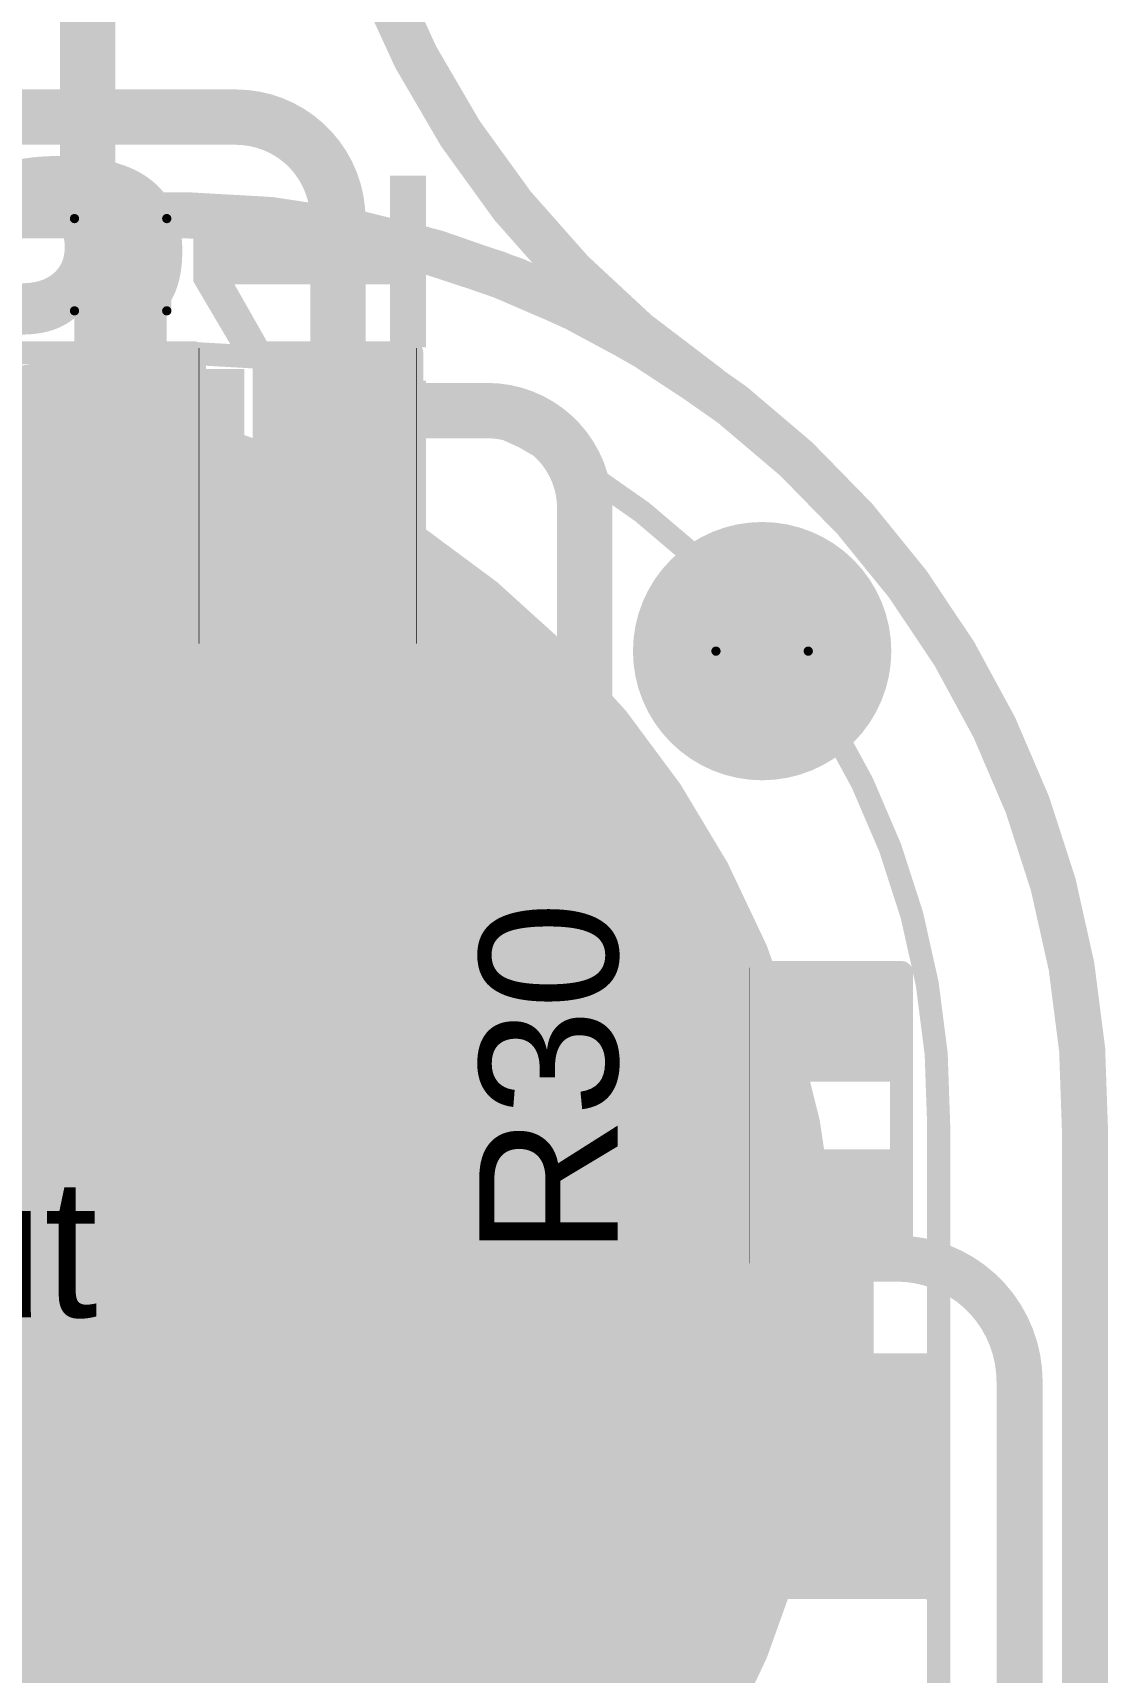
# Model space of a CAD drawing. Header units: inches. Extents: x -17 to 443, y -40 to 218.
# Drawn here: x 19.85 to 25.77, y 21.54 to 30.56 of the extents above; entities that cross this region are included whole.
import ezdxf

# ---------------------------------------------------------------- set-up
doc = ezdxf.new("R2010")
doc.units = ezdxf.units.IN
for name, color, linetype in [('Board Outline', 216, 'Continuous'), ('Bottom Layer', 5, 'Continuous'), ('Bottom Overlay', 54, 'Continuous'), ('Bottom Paste', 16, 'Continuous'), ('Bottom Solder', 6, 'Continuous'), ('Drill Drawing', 1, 'Continuous'), ('Fabrication', 76, 'Continuous'), ('Pad Holes', 156, 'Continuous'), ('Top Layer', 1, 'Continuous'), ('Top Overlay', 2, 'Continuous'), ('Top Paste', 8, 'Continuous'), ('Top Solder', 216, 'Continuous'), ('Via Holes', 16, 'Continuous')]:
    doc.layers.add(name, color=color, linetype=linetype)
doc.styles.add('Arial', font='', dxfattribs={"height": 0.2})
doc.styles.add('Arial Black_Bold', font='', dxfattribs={"height": 0.2})
doc.styles.get('Arial').set_extended_font_data('Arial')
doc.styles.get('Arial Black_Bold').set_extended_font_data('Arial Black', bold=True)

# ---------------------------------------------------------------- blocks, each defined once
blk = doc.blocks.new('S______B______0402_37')
at = {"layer": 'Top Layer'}
for points in [[(-0.6985, -0.3175), (-0.6985, 0.3175), (-0.2413, 0.3175), (-0.2413, -0.3175)], [(0.2413, -0.3175), (0.2413, 0.3175), (0.6985, 0.3175), (0.6985, -0.3175)]]:
    blk.add_hatch(color=1, dxfattribs=at).paths.add_polyline_path(points)
at = {"layer": 'Top Paste'}
for points in [[(-0.6985, -0.3175), (-0.6985, 0.3175), (-0.2413, 0.3175), (-0.2413, -0.3175)], [(0.2413, -0.3175), (0.2413, 0.3175), (0.6985, 0.3175), (0.6985, -0.3175)]]:
    blk.add_hatch(color=8, dxfattribs=at).paths.add_polyline_path(points)
at = {"layer": 'Top Solder'}
for points in [[(-0.7535, -0.3725), (-0.7535, 0.3725), (-0.1863, 0.3725), (-0.1863, -0.3725)], [(0.1863, -0.3725), (0.1863, 0.3725), (0.7535, 0.3725), (0.7535, -0.3725)]]:
    blk.add_hatch(color=216, dxfattribs=at).paths.add_polyline_path(points)
at = {"layer": 'Top Overlay'}
for points, const_width in [([(-0.7874, 0.4064), (-0.7874, -0.4064)], 0.127), ([(-0.7874, 0.4064), (0.7874, 0.4064)], 0.127), ([(0.7874, 0.4064), (0.7874, -0.4064)], 0.127), ([(-0.7874, -0.4064), (0.7874, -0.4064)], 0.127), ([(-0.8128, -0.4318), (0.8128, -0.4318)], 0.00323)]:
    blk.add_lwpolyline(points, dxfattribs=dict(at, const_width=const_width))
for points, const_width in [([(-0.8191, 0.4064, 1), (-0.7556, 0.4064, 1)], 0.0635), ([(-0.8191, 0.4064, 1), (-0.7556, 0.4064, 1)], 0.0635), ([(0.7556, 0.4064, 1), (0.8191, 0.4064, 1)], 0.0635), ([(0.7556, 0.4064, 1), (0.8191, 0.4064, 1)], 0.0635), ([(-0.8191, -0.4064, 1), (-0.7556, -0.4064, 1)], 0.0635), ([(-0.8191, -0.4064, 1), (-0.7556, -0.4064, 1)], 0.0635), ([(0.7556, -0.4064, 1), (0.8191, -0.4064, 1)], 0.0635), ([(0.7556, -0.4064, 1), (0.8191, -0.4064, 1)], 0.0635), ([(-0.8136, -0.4318, 1), (-0.812, -0.4318, 1)], 0.00161), ([(0.812, -0.4318, 1), (0.8136, -0.4318, 1)], 0.00161)]:
    blk.add_lwpolyline(points, format="xyb", close=True, dxfattribs=dict(at, const_width=const_width))
at = {"layer": 'Top Overlay', "style": 'Arial Black_Bold'}
blk.add_text('SB711', height=1.27, dxfattribs=at).set_placement((-4.3881, -0.4746))
blk = doc.blocks.new('S______B______0402_39')
at = {"layer": 'Top Layer'}
for points in [[(-0.6985, -0.3175), (-0.6985, 0.3175), (-0.2413, 0.3175), (-0.2413, -0.3175)], [(0.2413, -0.3175), (0.2413, 0.3175), (0.6985, 0.3175), (0.6985, -0.3175)]]:
    blk.add_hatch(color=1, dxfattribs=at).paths.add_polyline_path(points)
at = {"layer": 'Top Paste'}
for points in [[(-0.6985, -0.3175), (-0.6985, 0.3175), (-0.2413, 0.3175), (-0.2413, -0.3175)], [(0.2413, -0.3175), (0.2413, 0.3175), (0.6985, 0.3175), (0.6985, -0.3175)]]:
    blk.add_hatch(color=8, dxfattribs=at).paths.add_polyline_path(points)
at = {"layer": 'Top Solder'}
for points in [[(-0.7535, -0.3725), (-0.7535, 0.3725), (-0.1863, 0.3725), (-0.1863, -0.3725)], [(0.1863, -0.3725), (0.1863, 0.3725), (0.7535, 0.3725), (0.7535, -0.3725)]]:
    blk.add_hatch(color=216, dxfattribs=at).paths.add_polyline_path(points)
at = {"layer": 'Top Overlay'}
for points, const_width in [([(-0.7874, 0.4064), (0.7874, 0.4064)], 0.127), ([(-0.7874, 0.4064), (-0.7874, -0.4064)], 0.127), ([(0.7874, 0.4064), (0.7874, -0.4064)], 0.127), ([(-0.7874, -0.4064), (0.7874, -0.4064)], 0.127), ([(-0.8128, -0.4318), (0.8128, -0.4318)], 0.00323)]:
    blk.add_lwpolyline(points, dxfattribs=dict(at, const_width=const_width))
for points, const_width in [([(-0.8191, 0.4064, 1), (-0.7556, 0.4064, 1)], 0.0635), ([(-0.8191, 0.4064, 1), (-0.7556, 0.4064, 1)], 0.0635), ([(0.7556, 0.4064, 1), (0.8191, 0.4064, 1)], 0.0635), ([(0.7556, 0.4064, 1), (0.8191, 0.4064, 1)], 0.0635), ([(-0.8191, -0.4064, 1), (-0.7556, -0.4064, 1)], 0.0635), ([(-0.8191, -0.4064, 1), (-0.7556, -0.4064, 1)], 0.0635), ([(0.7556, -0.4064, 1), (0.8191, -0.4064, 1)], 0.0635), ([(0.7556, -0.4064, 1), (0.8191, -0.4064, 1)], 0.0635), ([(-0.8136, -0.4318, 1), (-0.812, -0.4318, 1)], 0.00161), ([(0.812, -0.4318, 1), (0.8136, -0.4318, 1)], 0.00161)]:
    blk.add_lwpolyline(points, format="xyb", close=True, dxfattribs=dict(at, const_width=const_width))
blk = doc.blocks.new('SEMG_PAD_B_65')
at = {"layer": 'Bottom Layer'}
h = blk.add_hatch(color=5, dxfattribs=at)
edge = h.paths.add_edge_path()
edge.add_arc((0, -9.9872), 5, 0, 360)
at = {"layer": 'Bottom Paste'}
h = blk.add_hatch(color=16, dxfattribs=at)
edge = h.paths.add_edge_path()
edge.add_arc((0, -9.9872), 5, 0, 360)
at = {"layer": 'Bottom Solder'}
h = blk.add_hatch(color=6, dxfattribs=at)
edge = h.paths.add_edge_path()
edge.add_arc((0, -9.9872), 5.1016, 0, 360)
at = {"layer": 'Bottom Overlay', "const_width": 0.127}
for points in [[(-5.6832, 10.9657), (-5.6832, -10.9657)], [(1.5307, -15.2126), (-1.5307, -15.2126)]]:
    blk.add_lwpolyline(points, dxfattribs=at)
blk.add_lwpolyline([(-1.5307, -15.2126, -0.414214), (-5.6832, -10.9657)], format="xyb", dxfattribs=at)
at = {"layer": 'Bottom Overlay', "const_width": 0.0635}
for points in [[(-5.715, -10.9657, 1), (-5.6515, -10.9657, 1)], [(-5.715, -10.9657, 1), (-5.6515, -10.9657, 1)], [(-1.5624, -15.2126, 1), (-1.4989, -15.2126, 1)], [(-1.5624, -15.2126, 1), (-1.4989, -15.2126, 1)]]:
    blk.add_lwpolyline(points, format="xyb", close=True, dxfattribs=at)
blk = doc.blocks.new('R___0402_166')
at = {"layer": 'Top Layer'}
for points in [[(-0.6985, -0.3175), (-0.6985, 0.3175), (-0.2413, 0.3175), (-0.2413, -0.3175)], [(0.2413, -0.3175), (0.2413, 0.3175), (0.6985, 0.3175), (0.6985, -0.3175)]]:
    blk.add_hatch(color=1, dxfattribs=at).paths.add_polyline_path(points)
at = {"layer": 'Top Paste'}
for points in [[(-0.6985, -0.3175), (-0.6985, 0.3175), (-0.2413, 0.3175), (-0.2413, -0.3175)], [(0.2413, -0.3175), (0.2413, 0.3175), (0.6985, 0.3175), (0.6985, -0.3175)]]:
    blk.add_hatch(color=8, dxfattribs=at).paths.add_polyline_path(points)
at = {"layer": 'Top Solder'}
for points in [[(-0.7535, -0.3725), (-0.7535, 0.3725), (-0.1863, 0.3725), (-0.1863, -0.3725)], [(0.1863, -0.3725), (0.1863, 0.3725), (0.7535, 0.3725), (0.7535, -0.3725)]]:
    blk.add_hatch(color=216, dxfattribs=at).paths.add_polyline_path(points)
at = {"layer": 'Top Overlay'}
for points, const_width in [([(0.7874, 0.4064), (-0.7874, 0.4064)], 0.127), ([(-0.7874, -0.4064), (-0.7874, 0.4064)], 0.127), ([(0.7874, -0.4064), (0.7874, 0.4064)], 0.127), ([(0.7874, -0.4064), (-0.7874, -0.4064)], 0.127), ([(0.8128, -0.4318), (-0.8128, -0.4318)], 0.00323)]:
    blk.add_lwpolyline(points, dxfattribs=dict(at, const_width=const_width))
for points, const_width in [([(-0.8191, 0.4064, 1), (-0.7556, 0.4064, 1)], 0.0635), ([(-0.8191, 0.4064, 1), (-0.7556, 0.4064, 1)], 0.0635), ([(0.7556, 0.4064, 1), (0.8191, 0.4064, 1)], 0.0635), ([(0.7556, 0.4064, 1), (0.8191, 0.4064, 1)], 0.0635), ([(-0.8191, -0.4064, 1), (-0.7556, -0.4064, 1)], 0.0635), ([(-0.8191, -0.4064, 1), (-0.7556, -0.4064, 1)], 0.0635), ([(0.7556, -0.4064, 1), (0.8191, -0.4064, 1)], 0.0635), ([(0.7556, -0.4064, 1), (0.8191, -0.4064, 1)], 0.0635), ([(-0.8136, -0.4318, 1), (-0.812, -0.4318, 1)], 0.00161), ([(0.812, -0.4318, 1), (0.8136, -0.4318, 1)], 0.00161)]:
    blk.add_lwpolyline(points, format="xyb", close=True, dxfattribs=dict(at, const_width=const_width))
blk = doc.blocks.new('LED_0603_197')
at = {"layer": 'Top Layer'}
for points in [[(-1, 0.5), (-0.5, 0.5), (-0.5, -0.5), (-1, -0.5)], [(0.5, 0.5), (1, 0.5), (1, -0.5), (0.5, -0.5)]]:
    blk.add_hatch(color=1, dxfattribs=at).paths.add_polyline_path(points)
at = {"layer": 'Top Overlay'}
blk.add_hatch(color=2, dxfattribs=at).paths.add_polyline_path([(1.1176, -0.6604), (1.7526, -0.6604), (1.7526, 0.6604), (1.1176, 0.6604)])
at = {"layer": 'Top Paste'}
for points in [[(-1, 0.5), (-0.5, 0.5), (-0.5, -0.5), (-1, -0.5)], [(0.5, 0.5), (1, 0.5), (1, -0.5), (0.5, -0.5)]]:
    blk.add_hatch(color=8, dxfattribs=at).paths.add_polyline_path(points)
at = {"layer": 'Top Solder'}
for points in [[(-1.1016, 0.6016), (-0.3984, 0.6016), (-0.3984, -0.6016), (-1.1016, -0.6016)], [(0.3984, 0.6016), (1.1016, 0.6016), (1.1016, -0.6016), (0.3984, -0.6016)]]:
    blk.add_hatch(color=216, dxfattribs=at).paths.add_polyline_path(points)
at = {"layer": 'Top Overlay', "const_width": 0.127}
for points in [[(-1.1176, 0.6096), (-0.4318, 0.6096)], [(-1.1176, 0.6096), (-1.1176, -0.6096)], [(0.4318, 0.6096), (1.1176, 0.6096)], [(1.1176, 0.6096), (1.1176, -0.6096)], [(-1.1176, -0.6096), (-0.4318, -0.6096)], [(0.4318, -0.6096), (1.1176, -0.6096)]]:
    blk.add_lwpolyline(points, dxfattribs=at)
at = {"layer": 'Top Overlay', "const_width": 0.0635}
for points in [[(-1.1494, 0.6096, 1), (-1.0858, 0.6096, 1)], [(-1.1494, 0.6096, 1), (-1.0858, 0.6096, 1)], [(-0.4636, 0.6096, 1), (-0.4001, 0.6096, 1)], [(0.4001, 0.6096, 1), (0.4636, 0.6096, 1)], [(1.0859, 0.6096, 1), (1.1494, 0.6096, 1)], [(1.0859, 0.6096, 1), (1.1494, 0.6096, 1)], [(-1.1494, -0.6096, 1), (-1.0858, -0.6096, 1)], [(-1.1494, -0.6096, 1), (-1.0858, -0.6096, 1)], [(-0.4636, -0.6096, 1), (-0.4001, -0.6096, 1)], [(0.4001, -0.6096, 1), (0.4636, -0.6096, 1)], [(1.0859, -0.6096, 1), (1.1494, -0.6096, 1)], [(1.0859, -0.6096, 1), (1.1494, -0.6096, 1)]]:
    blk.add_lwpolyline(points, format="xyb", close=True, dxfattribs=at)

msp = doc.modelspace()

# ---------------------------------------------------------------- hatches: boundary and pattern name
at = {"layer": 'Bottom Layer'}
h = msp.add_hatch(color=5, dxfattribs=at)
edge = h.paths.add_edge_path()
edge.add_arc((20.3306, 29.2875), 0.3, 0, 360)
at = {"layer": 'Bottom Solder'}
h = msp.add_hatch(color=6, dxfattribs=at)
edge = h.paths.add_edge_path()
edge.add_arc((23.8624, 27.1594), 0.1016, 0, 360)
at = {"layer": 'Pad Holes'}
h = msp.add_hatch(color=7, dxfattribs=at)
edge = h.paths.add_edge_path()
edge.add_arc((23.8624, 27.1594), 0.5, 0, 360)
at = {"layer": 'Top Layer'}
h = msp.add_hatch(color=1, dxfattribs=at)
edge = h.paths.add_edge_path()
edge.add_arc((20.3306, 29.2875), 0.3, 0, 360)
for points in [[(20.0131, 27.9507), (21.0116, 27.9507), (21.0116, 28.7127), (20.0131, 28.7127)], [(21.8443, 28.0777), (20.8652, 28.0777), (20.8652, 27.3157), (21.8443, 27.3157)]]:
    msp.add_hatch(color=1, dxfattribs=at).paths.add_polyline_path(points)
at = {"layer": 'Top Solder'}
h = msp.add_hatch(color=216, dxfattribs=at)
edge = h.paths.add_edge_path()
edge.add_arc((23.8624, 27.1594), 0.1016, 0, 360)
at = {"layer": 'Via Holes'}
h = msp.add_hatch(color=7, dxfattribs=at)
edge = h.paths.add_edge_path()
edge.add_arc((20.3306, 29.2875), 0.15, 0, 360)

# ---------------------------------------------------------------- linework, layer by layer
at = {"layer": 'Board Outline', "const_width": 0.127}
for points in [[(23.5612, 28.6152, -0.250069), (21.3926, 32.7924)], [(23.5627, 28.6173, -0.244175), (25.6404, 24.504)]]:
    msp.add_lwpolyline(points, format="xyb", dxfattribs=at)
at = {"layer": 'Board Outline', "const_width": 0.0635}
for points in [[(23.5294, 28.6152, 1), (23.5929, 28.6152, 1)], [(23.5309, 28.6173, 1), (23.5944, 28.6173, 1)], [(25.6086, 24.5041, 1), (25.6721, 24.5041, 1)], [(25.6086, 24.504, 1), (25.6721, 24.504, 1)]]:
    msp.add_lwpolyline(points, format="xyb", close=True, dxfattribs=at)
at = {"layer": 'Board Outline', "const_width": 0.127}
msp.add_lwpolyline([(25.6404, 24.5041), (25.6404, 2.6483)], dxfattribs=at)
at = {"layer": 'Bottom Layer'}
for points, const_width in [([(20.1494, 29.7247), (20.1494, 33.9536)], 0.3048), ([(19.3893, 23.8144), (24.6023, 23.8144)], 0.254), ([(25.2798, 10.2695), (25.2798, 23.137)], 0.254)]:
    msp.add_lwpolyline(points, dxfattribs=dict(at, const_width=const_width))
for points, const_width in [([(20.0732, 29.7247, 1), (20.2256, 29.7247, 1)], 0.1524), ([(20.0732, 29.7247, 1), (20.2256, 29.7247, 1)], 0.1524), ([(20.2544, 29.2875, 1), (20.4068, 29.2875, 1)], 0.1524), ([(24.5388, 23.8144, 1), (24.6658, 23.8144, 1)], 0.127), ([(24.5388, 23.8144, 1), (24.6658, 23.8144, 1)], 0.127), ([(25.2163, 23.137, 1), (25.3433, 23.137, 1)], 0.127), ([(25.2163, 23.137, 1), (25.3433, 23.137, 1)], 0.127)]:
    msp.add_lwpolyline(points, format="xyb", close=True, dxfattribs=dict(at, const_width=const_width))
for points, const_width in [([(20.3306, 29.2875, -0.198912), (20.1494, 29.7247)], 0.3048), ([(24.6023, 23.8144, -0.414214), (25.2798, 23.137)], 0.254)]:
    msp.add_lwpolyline(points, format="xyb", dxfattribs=dict(at, const_width=const_width))
at = {"layer": 'Drill Drawing', "const_width": 0.0508}
for points in [[(20.0766, 29.5415), (20.5846, 29.5415)], [(20.0766, 29.0335), (20.0766, 29.5415)], [(20.5846, 29.0335), (20.5846, 29.5415)], [(20.0766, 29.0335), (20.5846, 29.0335)]]:
    msp.add_lwpolyline(points, dxfattribs=at)
at = {"layer": 'Drill Drawing'}
for points, const_width in [([(20.0639, 29.5415, 1), (20.0893, 29.5415, 1)], 0.0254), ([(20.0639, 29.5415, 1), (20.0893, 29.5415, 1)], 0.0254), ([(20.5719, 29.5415, 1), (20.5973, 29.5415, 1)], 0.0254), ([(20.5719, 29.5415, 1), (20.5973, 29.5415, 1)], 0.0254), ([(20.0639, 29.0335, 1), (20.0893, 29.0335, 1)], 0.0254), ([(20.0639, 29.0335, 1), (20.0893, 29.0335, 1)], 0.0254), ([(20.5719, 29.0335, 1), (20.5973, 29.0335, 1)], 0.0254), ([(20.5719, 29.0335, 1), (20.5973, 29.0335, 1)], 0.0254), ([(24.1164, 27.1594, 1), (23.6084, 27.1594, 1)], 0.0508), ([(23.5957, 27.1594, 1), (23.6211, 27.1594, 1)], 0.0254), ([(24.1037, 27.1594, 1), (24.1291, 27.1594, 1)], 0.0254)]:
    msp.add_lwpolyline(points, format="xyb", close=True, dxfattribs=dict(at, const_width=const_width))
at = {"layer": 'Fabrication', "const_width": 0.254}
for points in [[(23.5612, 28.6152, -0.250069), (21.3926, 32.7924)], [(20.6926, 29.5596, -0.154613), (23.5612, 28.6152)], [(20.6969, 29.5598, -0.414214), (25.6404, 24.504)]]:
    msp.add_lwpolyline(points, format="xyb", dxfattribs=at)
for points in [[(17.6132, 29.5596), (20.6925, 29.5596)], [(17.6175, 29.5598), (20.6969, 29.5598)], [(25.6404, 24.5041), (25.6404, 2.6483)]]:
    msp.add_lwpolyline(points, dxfattribs=at)
at = {"layer": 'Fabrication'}
for points, const_width in [([(20.629, 29.5596, 1), (20.756, 29.5596, 1)], 0.127), ([(20.6291, 29.5596, 1), (20.7561, 29.5596, 1)], 0.127), ([(20.6334, 29.5598, 1), (20.7604, 29.5598, 1)], 0.127), ([(20.6334, 29.5598, 1), (20.7604, 29.5598, 1)], 0.127), ([(23.4977, 28.6152, 1), (23.6247, 28.6152, 1)], 0.127), ([(23.4977, 28.6152, 1), (23.6247, 28.6152, 1)], 0.127), ([(24.151, 23.5762, 1), (14.151, 23.5762, 1)], 0.254), ([(24.4467, 27.1594, 1), (23.2782, 27.1594, 1)], 0.254), ([(23.2147, 27.1594, 1), (23.3417, 27.1594, 1)], 0.127), ([(24.3832, 27.1594, 1), (24.5102, 27.1594, 1)], 0.127), ([(25.5769, 24.5041, 1), (25.7039, 24.5041, 1)], 0.127), ([(25.5769, 24.504, 1), (25.7039, 24.504, 1)], 0.127), ([(24.0875, 23.5762, 1), (24.2145, 23.5762, 1)], 0.127)]:
    msp.add_lwpolyline(points, format="xyb", close=True, dxfattribs=dict(at, const_width=const_width))
at = {"layer": 'Top Layer'}
for points, const_width in [([(18.0993, 30.1003), (20.9646, 30.1003)], 0.3048), ([(21.5268, 28.4841), (21.5268, 29.5381)], 0.3048), ([(20.3306, 28.4841), (20.3306, 29.2875)], 0.508), ([(21.5268, 28.4841), (22.3498, 28.4841)], 0.3048), ([(20.5233, 28.3317), (20.6526, 28.3317)], 0.381), ([(20.8431, 28.1009), (21.0557, 27.8883)], 0.381), ([(21.0557, 27.8872), (21.0557, 27.8883)], 0.381), ([(22.8857, 25.4775), (22.8857, 27.9482)], 0.3048), ([(21.0557, 27.8872), (21.1865, 27.7564)], 0.381), ([(21.1865, 27.7564), (21.2462, 27.6967)], 0.381), ([(21.2462, 27.6967), (21.3548, 27.6967)], 0.381), ([(21.1272, 25.8213), (21.1272, 27.6122)], 0.3048), ([(20.3306, 27.4681), (20.3306, 27.5443)], 0.3048), ([(20.3306, 25.464), (20.3306, 27.4681)], 0.3048), ([(20.3306, 25.4628), (20.3306, 25.464)], 0.3048), ([(21.4469, 25.0496), (22.1562, 24.3402)], 0.3048), ([(23.2915, 25.0717), (24.2228, 25.0717)], 0.3048), ([(20.5652, 24.8989), (21.4775, 23.9867)], 0.3048), ([(20.0321, 24.4753), (20.0333, 24.4741)], 0.3048), ([(20.0333, 24.4741), (20.8718, 23.6356)], 0.3048), ([(24.2228, 22.3395), (24.2228, 24.0544)], 0.508), ([(22.9002, 16.7237), (22.9002, 22.5441)], 0.3048), ([(22.2214, 21.2865), (22.2214, 22.1906)], 0.3048), ([(21.5649, 10.747), (21.5649, 21.9622)], 0.3048)]:
    msp.add_lwpolyline(points, dxfattribs=dict(at, const_width=const_width))
for points, const_width in [([(20.8884, 30.1003, 1), (21.0408, 30.1003, 1)], 0.1524), ([(20.8884, 30.1003, 1), (21.0408, 30.1003, 1)], 0.1524), ([(21.4506, 29.5381, 1), (21.603, 29.5381, 1)], 0.1524), ([(21.4506, 29.5381, 1), (21.603, 29.5381, 1)], 0.1524), ([(20.2036, 29.2875, 1), (20.4576, 29.2875, 1)], 0.254), ([(20.2036, 28.4841, 1), (20.4576, 28.4841, 1)], 0.254), ([(21.4506, 28.4841, 1), (21.603, 28.4841, 1)], 0.1524), ([(21.4506, 28.4841, 1), (21.603, 28.4841, 1)], 0.1524), ([(22.2736, 28.4841, 1), (22.426, 28.4841, 1)], 0.1524), ([(22.2736, 28.4841, 1), (22.426, 28.4841, 1)], 0.1524), ([(20.4281, 28.3317, 1), (20.6186, 28.3317, 1)], 0.1905), ([(20.5573, 28.3317, 1), (20.7478, 28.3317, 1)], 0.1905), ([(20.7478, 28.1009, 1), (20.9383, 28.1009, 1)], 0.1905), ([(20.9605, 27.8883, 1), (21.151, 27.8883, 1)], 0.1905), ([(20.9605, 27.8883, 1), (21.151, 27.8883, 1)], 0.1905), ([(22.8095, 27.9482, 1), (22.9619, 27.9482, 1)], 0.1524), ([(22.8095, 27.9482, 1), (22.9619, 27.9482, 1)], 0.1524), ([(20.9605, 27.8872, 1), (21.151, 27.8872, 1)], 0.1905), ([(20.9605, 27.8872, 1), (21.151, 27.8872, 1)], 0.1905), ([(21.0913, 27.7564, 1), (21.2818, 27.7564, 1)], 0.1905), ([(21.0913, 27.7564, 1), (21.2818, 27.7564, 1)], 0.1905), ([(21.1103, 27.7564, 1), (21.2627, 27.7564, 1)], 0.1524), ([(21.1103, 27.7564, 1), (21.2627, 27.7564, 1)], 0.1524), ([(21.1109, 27.757, 1), (21.2633, 27.757, 1)], 0.1524), ([(21.151, 27.6967, 1), (21.3415, 27.6967, 1)], 0.1905), ([(21.151, 27.6967, 1), (21.3415, 27.6967, 1)], 0.1905), ([(21.2595, 27.6967, 1), (21.45, 27.6967, 1)], 0.1905), ([(21.051, 27.6122, 1), (21.2034, 27.6122, 1)], 0.1524), ([(21.051, 27.6122, 1), (21.2034, 27.6122, 1)], 0.1524), ([(20.2544, 27.5443, 1), (20.4068, 27.5443, 1)], 0.1524), ([(20.2544, 27.4681, 1), (20.4068, 27.4681, 1)], 0.1524), ([(20.2544, 27.4681, 1), (20.4068, 27.4681, 1)], 0.1524), ([(21.051, 25.8213, 1), (21.2034, 25.8213, 1)], 0.1524), ([(21.051, 25.8213, 1), (21.2034, 25.8213, 1)], 0.1524), ([(20.2544, 25.464, 1), (20.4068, 25.464, 1)], 0.1524), ([(20.2544, 25.464, 1), (20.4068, 25.464, 1)], 0.1524), ([(20.2544, 25.4628, 1), (20.4068, 25.4628, 1)], 0.1524), ([(20.2544, 25.4628, 1), (20.4068, 25.4628, 1)], 0.1524), ([(22.8095, 25.4775, 1), (22.9619, 25.4775, 1)], 0.1524), ([(22.8095, 25.4775, 1), (22.9619, 25.4775, 1)], 0.1524), ([(21.3707, 25.0496, 1), (21.5231, 25.0496, 1)], 0.1524), ([(21.3707, 25.0496, 1), (21.5231, 25.0496, 1)], 0.1524), ([(23.2153, 25.0717, 1), (23.3677, 25.0717, 1)], 0.1524), ([(23.2153, 25.0717, 1), (23.3677, 25.0717, 1)], 0.1524), ([(24.1466, 25.0717, 1), (24.299, 25.0717, 1)], 0.1524), ([(20.489, 24.8989, 1), (20.6414, 24.8989, 1)], 0.1524), ([(20.489, 24.8989, 1), (20.6414, 24.8989, 1)], 0.1524), ([(19.9559, 24.4753, 1), (20.1083, 24.4753, 1)], 0.1524), ([(19.9559, 24.4753, 1), (20.1083, 24.4753, 1)], 0.1524), ([(19.9571, 24.4741, 1), (20.1095, 24.4741, 1)], 0.1524), ([(19.9571, 24.4741, 1), (20.1095, 24.4741, 1)], 0.1524), ([(22.08, 24.3402, 1), (22.2324, 24.3402, 1)], 0.1524), ([(22.08, 24.3402, 1), (22.2324, 24.3402, 1)], 0.1524), ([(24.0958, 24.0544, 1), (24.3498, 24.0544, 1)], 0.254), ([(21.4013, 23.9867, 1), (21.5537, 23.9867, 1)], 0.1524), ([(21.4013, 23.9867, 1), (21.5537, 23.9867, 1)], 0.1524), ([(20.7956, 23.6356, 1), (20.948, 23.6356, 1)], 0.1524), ([(20.7956, 23.6356, 1), (20.948, 23.6356, 1)], 0.1524), ([(22.824, 22.5441, 1), (22.9764, 22.5441, 1)], 0.1524), ([(22.824, 22.5441, 1), (22.9764, 22.5441, 1)], 0.1524), ([(24.0958, 22.3395, 1), (24.3498, 22.3395, 1)], 0.254), ([(22.1452, 22.1906, 1), (22.2976, 22.1906, 1)], 0.1524), ([(22.1452, 22.1906, 1), (22.2976, 22.1906, 1)], 0.1524), ([(21.4887, 21.9622, 1), (21.6411, 21.9622, 1)], 0.1524), ([(21.4887, 21.9622, 1), (21.6411, 21.9622, 1)], 0.1524)]:
    msp.add_lwpolyline(points, format="xyb", close=True, dxfattribs=dict(at, const_width=const_width))
at = {"layer": 'Top Layer', "const_width": 0.3048}
for points in [[(20.9646, 30.1003, -0.414214), (21.5268, 29.5381)], [(22.3498, 28.4841, -0.414214), (22.8857, 27.9482)], [(21.1272, 27.6122, -0.197823), (21.1865, 27.7564)], [(21.1865, 27.7564, -0.001048), (21.1871, 27.757)], [(21.4469, 25.0496, -0.198912), (21.1272, 25.8213)], [(20.5652, 24.8989, -0.199285), (20.3306, 25.4628)], [(23.2915, 25.0717, -0.414214), (22.8857, 25.4775)], [(20.0321, 24.4753, -0.199613), (19.6812, 25.3242)], [(22.1562, 24.3402, -0.198912), (22.9002, 22.5441)], [(21.4775, 23.9867, -0.198912), (22.2214, 22.1906)], [(20.8718, 23.6356, -0.198912), (21.5649, 21.9622)]]:
    msp.add_lwpolyline(points, format="xyb", dxfattribs=at)

# ---------------------------------------------------------------- block references
for name, p, rotation in [('S______B______0402_37', (21.5268, 28.0142), 90), ('SEMG_PAD_B_65', (19.151, 13.589), 180), ('S______B______0402_39', (20.3306, 28.0142), 90), ('R___0402_166', (24.2228, 24.6018), 270), ('LED_0603_197', (24.2106, 21.5405), 90)]:
    msp.add_blockref(name, p, dxfattribs=dict(rotation=rotation))

# ---------------------------------------------------------------- texts
at = {"layer": 'Fabrication', "style": 'Arial'}
msp.add_text('Cut-out', height=0.762, dxfattribs=at).set_placement((16.7141, 23.4913))
at = {"layer": 'Top Overlay'}
for s, height, style, p in [('SB709', 1.27, 'Arial Black_Bold', (20.6521, 23.7531)), ('SB711', 1.27, 'Arial Black_Bold', (22.012, 23.6261)), ('R30', 0.762, 'Arial', (23.0674, 23.8275)), ('LED7', 1.27, 'Arial Black_Bold', (23.0146, 20.5153))]:
    msp.add_text(s, height=height, rotation=90, dxfattribs=dict(at, style=style)).set_placement(p)

doc.saveas('drawing.dxf')
